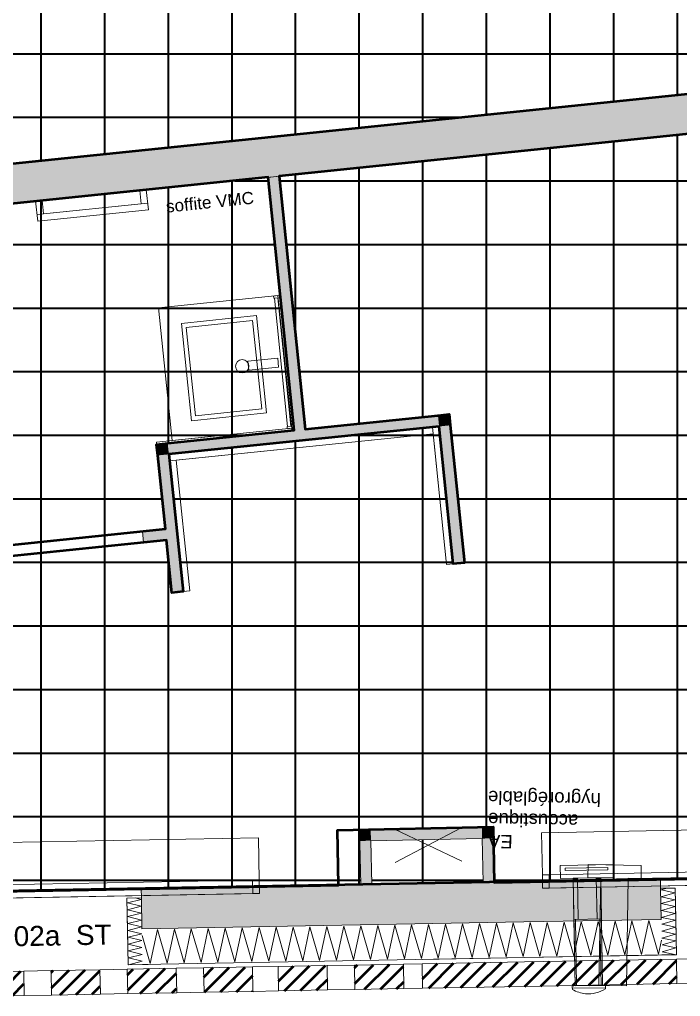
# Model space of a CAD drawing. Header units: metres. Extents: x 399 to 3028, y -427 to 863.
# Drawn here: x 769.82 to 772.791, y -332.299 to -327.904 of the extents above; entities that cross this region are included whole.
import ezdxf

# ---------------------------------------------------------------- set-up
doc = ezdxf.new("R2010")
doc.units = ezdxf.units.M
for name, color, linetype, lineweight in [('01-Murs LOGTS', 250, 'Continuous', 9), ('01-Murs LOGTS_Stylo_No__1', 250, 'Continuous', 9), ('01-Murs_structure', 250, 'Continuous', 9), ('01-Murs_structure_Stylo_No__1', 250, 'Continuous', 9), ('01-Murs_structure_Stylo_No__101', 50, 'Continuous', 50), ('01-Murs_structure_Stylo_No__2', 8, 'Continuous', 9), ('03-Entree d_air 2D_Stylo_No__1', 250, 'Continuous', 9), ('03-Entree d_air 2D_Stylo_No__2', 8, 'Continuous', 9), ('03-Mobilier_3D_Stylo_No__2', 8, 'Continuous', 9), ('03-Symboles divers_2D_Stylo_No__1', 250, 'Continuous', 9), ('04-Textes 50 _text_Stylo_No__7', 7, 'Continuous', 18), ('06-SHAB pièces 50_Stylo_No__102', 71, 'Continuous', 50), ('AES-Charge', 5, 'Continuous', 35), ('Fenêtres ARCHICAD_Stylo_No__1', 250, 'Continuous', 9), ('Marques de fenêtre ARCHICAD_Stylo_No__1', 250, 'Continuous', 9), ('Plan De Charge - PH R_1_dwg', 8, 'Continuous', 9)]:
    doc.layers.add(name, color=color, linetype=linetype, lineweight=lineweight)
doc.styles.add('Arial_1', font='arial.ttf', dxfattribs={"height": 0.06})
doc.styles.add('Arial_3', font='arial.ttf', dxfattribs={"height": 0.055})
doc.styles.add('Arial_6', font='arial.ttf', dxfattribs={"height": 0.09})
pattern_1 = [(45, (-84.054, 39.28), (-0.035355339, 0.035355339), [])]

# ---------------------------------------------------------------- blocks, each defined once
blk = doc.blocks.new('Plan De Charge - PH R_1_dwg__X175-779338-Plan De Charge - PH R_1 1_100')
at = {"layer": '01-Murs_structure_Stylo_No__2', "flags": 128}
for points in [[(421.2779, -331.9611), (421.3215, -332.1127), (421.3541, -331.9598)], [(421.3541, -331.9598), (421.3977, -332.1113), (421.4303, -331.9584)], [(421.4303, -331.9584), (421.4739, -332.1099), (421.5065, -331.957)], [(421.5065, -331.957), (421.55, -332.1085), (421.5636, -332.0448)], [(420.947, -332.0897), (420.9732, -331.9667), (421.0168, -332.1182), (421.0494, -331.9653), (421.093, -332.1169), (421.1256, -331.9639)], [(421.1256, -331.9639), (421.1692, -332.1155), (421.2017, -331.9625)], [(421.2017, -331.9625), (421.2453, -332.1141), (421.2779, -331.9611)]]:
    blk.add_lwpolyline(points, dxfattribs=at)
blk = doc.blocks.new('Plan De Charge - PH R_1_dwg__X178-779341-Plan De Charge - PH R_1 1_100')
at = {"layer": '01-Murs_structure_Stylo_No__2', "flags": 128}
for points in [[(421.5872, -331.8116), (421.561, -331.8191), (421.6232, -331.8324), (421.5616, -331.8501), (421.6237, -331.8633)], [(421.6237, -331.8633), (421.5622, -331.881), (421.6243, -331.8943)], [(421.6243, -331.8943), (421.5627, -331.912), (421.6249, -331.9252)], [(421.6249, -331.9252), (421.5633, -331.9429), (421.6254, -331.9562)], [(421.6254, -331.9562), (421.5639, -331.9739), (421.626, -331.9871)], [(421.626, -331.9871), (421.5645, -332.0048), (421.6266, -332.018)], [(421.6266, -332.018), (421.565, -332.0358), (421.6271, -332.049)], [(421.6271, -332.049), (421.5656, -332.0667), (421.6277, -332.0799)], [(421.6277, -332.0799), (421.5662, -332.0977), (421.6283, -332.1109)]]:
    blk.add_lwpolyline(points, dxfattribs=at)
blk = doc.blocks.new('Plan De Charge - PH R_1_dwg_Fenêtre 22_2-779342-Plan De Charge - PH R_1 1_100')
at = {"layer": 'Fenêtres ARCHICAD_Stylo_No__1'}
for p, q in [((422.9583, -331.7164), (421.0577, -331.7513)), ((422.9589, -331.7464), (421.0582, -331.7813)), ((421.0588, -331.8113), (422.9594, -331.7764))]:
    blk.add_line(p, q, dxfattribs=at)
at = {"layer": 'Fenêtres ARCHICAD_Stylo_No__1', "flags": 128}
for points in [[(421.0242, -331.5619), (421.0277, -331.7518), (421.0288, -331.8118), (421.0277, -331.7518), (421.0577, -331.7513), (421.0588, -331.8113), (421.0288, -331.8118), (422.9894, -331.7759), (422.9883, -331.7159), (422.9848, -331.5259)], [(422.9883, -331.7159), (422.9583, -331.7164), (422.9594, -331.7764), (422.9894, -331.7759)]]:
    blk.add_lwpolyline(points, close=True, dxfattribs=at)
blk = doc.blocks.new('Plan De Charge - PH R_1_dwg__X180-779344-Plan De Charge - PH R_1 1_100')
at = {"layer": '01-Murs_structure_Stylo_No__2', "flags": 128}
for points in [[(419.2284, -332.024), (419.2647, -332.1504), (419.2973, -331.9975), (419.3409, -332.149), (419.3735, -331.9961)], [(419.3735, -331.9961), (419.4171, -332.1476), (419.4497, -331.9947)], [(419.4497, -331.9947), (419.4933, -332.1462), (419.5258, -331.9933)], [(419.5258, -331.9933), (419.5694, -332.1448), (419.602, -331.9919)], [(419.602, -331.9919), (419.6456, -332.1434), (419.6782, -331.9905)], [(419.6782, -331.9905), (419.7218, -332.142), (419.7544, -331.9891)], [(419.7544, -331.9891), (419.798, -332.1406), (419.8305, -331.9877)], [(419.8305, -331.9877), (419.8741, -332.1392), (419.9067, -331.9863)], [(419.9067, -331.9863), (419.9503, -332.1378), (419.9829, -331.9849)], [(419.9829, -331.9849), (420.0265, -332.1364), (420.0591, -331.9835)], [(420.0591, -331.9835), (420.1027, -332.135), (420.1353, -331.9821)], [(420.1353, -331.9821), (420.1789, -332.1336), (420.2114, -331.9807)], [(420.2114, -331.9807), (420.255, -332.1322), (420.2876, -331.9793)], [(420.2876, -331.9793), (420.3312, -332.1308), (420.3638, -331.9779)], [(420.3638, -331.9779), (420.4074, -332.1294), (420.44, -331.9765)], [(420.44, -331.9765), (420.4836, -332.128), (420.5161, -331.9751)], [(420.5161, -331.9751), (420.5597, -332.1266), (420.5923, -331.9737)], [(420.5923, -331.9737), (420.6359, -332.1252), (420.6685, -331.9723)], [(420.6685, -331.9723), (420.7121, -332.1238), (420.7447, -331.9709)], [(420.7447, -331.9709), (420.7883, -332.1224), (420.8209, -331.9695)], [(420.8209, -331.9695), (420.8644, -332.121), (420.897, -331.9681)], [(420.897, -331.9681), (420.9406, -332.1196), (420.947, -332.0897)]]:
    blk.add_lwpolyline(points, dxfattribs=at)
blk = doc.blocks.new('Plan De Charge - PH R_1_dwg__X181-779345-Plan De Charge - PH R_1 1_100')
at = {"layer": '01-Murs_structure_Stylo_No__2', "flags": 128}
for points in [[(419.1974, -331.8554), (419.2238, -331.862), (419.1622, -331.8775), (419.2244, -331.8929), (419.1628, -331.9085)], [(419.1628, -331.9085), (419.225, -331.9239), (419.1634, -331.9394)], [(419.1634, -331.9394), (419.2255, -331.9548), (419.1639, -331.9703)], [(419.1639, -331.9703), (419.2261, -331.9858), (419.1645, -332.0013)], [(419.1645, -332.0013), (419.2267, -332.0167), (419.1651, -332.0322)], [(419.1651, -332.0322), (419.2272, -332.0477), (419.1656, -332.0632)], [(419.1656, -332.0632), (419.2278, -332.0786), (419.1662, -332.0941)], [(419.1662, -332.0941), (419.2284, -332.1096), (419.1668, -332.1251)], [(419.1668, -332.1251), (419.2289, -332.1405), (419.1673, -332.156)]]:
    blk.add_lwpolyline(points, dxfattribs=at)
blk = doc.blocks.new('Plan De Charge - PH R_1_dwg_Fenêtre 22_2-779347-Plan De Charge - PH R_1 1_100')
at = {"layer": 'Fenêtres ARCHICAD_Stylo_No__1'}
for p, q in [((419.7244, -331.7758), (417.8237, -331.8106)), ((419.7249, -331.8057), (417.8243, -331.8406)), ((417.8248, -331.8706), (419.7255, -331.8357))]:
    blk.add_line(p, q, dxfattribs=at)
at = {"layer": 'Fenêtres ARCHICAD_Stylo_No__1', "flags": 128}
for points in [[(417.7903, -331.6212), (417.7938, -331.8112), (417.7949, -331.8712), (417.7938, -331.8112), (417.8237, -331.8106), (417.8248, -331.8706), (417.7949, -331.8712), (419.7555, -331.8352), (419.7544, -331.7752), (419.7509, -331.5852)], [(419.7544, -331.7752), (419.7244, -331.7758), (419.7255, -331.8357), (419.7555, -331.8352)]]:
    blk.add_lwpolyline(points, close=True, dxfattribs=at)
blk = doc.blocks.new('Plan De Charge - PH R_1_dwg__T353-779558-Plan De Charge - PH R_1 1_100')
at = {"layer": '03-Entree d_air 2D_Stylo_No__1', "color": 7, "char_height": 0.06, "attachment_point": 1, "rotation": 178.8646, "line_spacing_factor": 0.941778, "style": 'Arial_1'}
for s, insert, width in [('hygroréglable', (421.29, -331.4437), 0.604563), ('acoustique', (421.1883, -331.5403), 0.484826), ('EA', (420.8938, -331.6331), 0.133694)]:
    blk.add_mtext(s, dxfattribs=dict(at, insert=insert, width=width))
blk = doc.blocks.new('Plan De Charge - PH R_1_dwg__E465-779559-Plan De Charge - PH R_1 1_100')
at = {"layer": '03-Entree d_air 2D_Stylo_No__1', "flags": 128}
blk.add_lwpolyline([(421.2337, -331.7056), (421.2326, -331.7634), (421.2897, -331.7644), (421.2808, -332.2491), (421.405, -332.2514), (421.4139, -331.7667), (421.4711, -331.7677), (421.4721, -331.71)], close=True, dxfattribs=at)
blk.add_blockref('Plan De Charge - PH R_1_dwg__T353-779558-Plan De Charge - PH R_1 1_100', (0, 0))
blk = doc.blocks.new('Plan De Charge - PH R_1_dwg-779150-Plan De Charge - PH R_1 1_100')
at = {"layer": '01-Murs LOGTS', "lineweight": 35}
for points in [[(417.3148, -328.87), (423.6889, -328.2127), (423.6704, -328.0336), (417.2963, -328.691)], [(419.9117, -329.7516), (419.9615, -329.7464), (419.8442, -328.6092), (419.7945, -328.6143), (419.9049, -329.6849)], [(419.3487, -329.8599), (420.5634, -329.7346), (420.5583, -329.6849), (419.3436, -329.8102), (419.3441, -329.8153)], [(420.5634, -329.7346), (420.608, -329.6798), (420.5583, -329.6849)], [(420.5634, -329.7346), (420.6132, -329.7295), (420.608, -329.6798), (420.5676, -329.7295)], [(420.6272, -330.3525), (420.6769, -330.3474), (420.6132, -329.7295), (420.5634, -329.7346), (420.6132, -330.2169)], [(419.3487, -329.8599), (419.3436, -329.8102), (419.2939, -329.8153), (419.3436, -329.8557)], [(419.299, -329.865), (419.3487, -329.8599), (419.2939, -329.8153), (419.2985, -329.8599)], [(419.3627, -330.4829), (419.4124, -330.4778), (419.3487, -329.8599), (419.299, -329.865), (419.3544, -330.4024)], [(419.2347, -330.2564), (419.3382, -330.2457), (419.3331, -330.1959), (419.2296, -330.2066)], [(420.2571, -331.5986), (420.256, -331.5486), (420.206, -331.5497), (420.256, -331.5977)], [(420.2071, -331.5997), (420.256, -331.5977), (420.206, -331.5497), (420.207, -331.5986)], [(420.2571, -331.5986), (420.757, -331.5884), (420.7559, -331.5384), (420.2561, -331.5497), (420.2568, -331.5884)], [(420.757, -331.5884), (420.8059, -331.5374), (420.7559, -331.5384)], [(420.757, -331.5884), (420.8069, -331.5874), (420.8059, -331.5374), (420.7579, -331.5874)], [(420.2111, -331.795), (420.261, -331.7931), (420.256, -331.5987), (420.2071, -331.5997), (420.2111, -331.7941)], [(420.761, -331.7867), (420.811, -331.7831), (420.8059, -331.5874), (420.757, -331.5884), (420.761, -331.784)]]:
    blk.add_hatch(color=18, dxfattribs=at).paths.add_polyline_path(points)
at = {"layer": '01-Murs_structure', "lineweight": 35}
for points in [[(419.2278, -331.9949), (420.9447, -331.9634), (420.9414, -331.7834), (419.2245, -331.8149), (419.2273, -331.9634)], [(420.9447, -331.9634), (421.5619, -331.9521), (421.5586, -331.7721), (420.9414, -331.7834), (420.9427, -331.8549)]]:
    blk.add_hatch(color=18, dxfattribs=at).paths.add_polyline_path(points)
at = {"layer": '01-Murs_structure_Stylo_No__101'}
h = blk.add_hatch(dxfattribs=at)
h.set_pattern_fill('FP_65', color=256, style=0, pattern_type=2)
h.set_pattern_definition(pattern_1)
h.paths.add_polyline_path([(420.95, -332.2534), (421.6322, -332.2408), (421.6302, -332.1309), (420.948, -332.1434)])
h = blk.add_hatch(dxfattribs=at)
h.set_pattern_fill('FP_65', color=256, style=0, pattern_type=2)
h.set_pattern_definition(pattern_1)
h.paths.add_polyline_path([(418.8211, -332.2924), (419.0411, -332.2884), (419.039, -332.1784), (418.8191, -332.1824)])
h = blk.add_hatch(dxfattribs=at)
h.set_pattern_fill('FP_65', color=256, style=0, pattern_type=2)
h.set_pattern_definition(pattern_1)
h.paths.add_polyline_path([(419.164, -332.2861), (419.384, -332.2821), (419.382, -332.1721), (419.162, -332.1761)])
h = blk.add_hatch(dxfattribs=at)
h.set_pattern_fill('FP_65', color=256, style=0, pattern_type=2)
h.set_pattern_definition(pattern_1)
h.paths.add_polyline_path([(419.5069, -332.2798), (419.7269, -332.2758), (419.7249, -332.1658), (419.5049, -332.1698)])
h = blk.add_hatch(dxfattribs=at)
h.set_pattern_fill('FP_65', color=256, style=0, pattern_type=2)
h.set_pattern_definition(pattern_1)
h.paths.add_polyline_path([(419.8421, -332.2737), (420.062, -332.2696), (420.06, -332.1597), (419.8401, -332.1637)])
h = blk.add_hatch(dxfattribs=at)
h.set_pattern_fill('FP_65', color=256, style=0, pattern_type=2)
h.set_pattern_definition(pattern_1)
h.paths.add_polyline_path([(420.185, -332.2674), (420.405, -332.2634), (420.4029, -332.1534), (420.183, -332.1574)])
h = blk.add_hatch(dxfattribs=at)
h.set_pattern_fill('FP_65', color=256, style=0, pattern_type=2)
h.set_pattern_definition(pattern_1)
h.paths.add_polyline_path([(420.4891, -332.2618), (420.95, -332.2534), (420.948, -332.1434), (420.4871, -332.1518)])
h = blk.add_hatch(dxfattribs=at)
h.set_pattern_fill('FP_65', color=256, style=0, pattern_type=2)
h.set_pattern_definition(pattern_1)
h.paths.add_polyline_path([(418.4782, -332.2987), (418.6982, -332.2947), (418.6961, -332.1847), (418.4762, -332.1887)])
at = {"layer": '03-Entree d_air 2D_Stylo_No__2', "lineweight": 35}
for points in [[(421.1658, -331.7793), (421.1856, -331.7762), (421.1854, -331.7663), (421.1655, -331.7667), (421.1657, -331.7765)], [(421.2701, -331.7774), (421.2899, -331.7743), (421.2897, -331.7644), (421.2699, -331.7648), (421.27, -331.7746)], [(421.1724, -332.1393), (421.1793, -332.1391), (421.176, -331.9592), (421.1691, -331.9593), (421.1722, -332.1309)], [(421.2896, -332.1371), (421.2966, -332.137), (421.2933, -331.957), (421.2863, -331.9571), (421.2895, -332.1309)]]:
    blk.add_hatch(color=135, dxfattribs=at).paths.add_polyline_path(points)
at = {"layer": 'AES-Charge'}
h = blk.add_hatch(dxfattribs=at)
h.set_pattern_fill('FP_93', color=1, style=0, pattern_type=2)
h.set_pattern_definition([(0, (46.337, 45.172), (0, 0.286), []), (90, (46.337, 45.172), (-0.286, 2e-17), [])])
h.paths.add_polyline_path([(417.6213, -331.8416), (420.2111, -331.7941), (420.206, -331.5497), (420.8059, -331.5374), (420.811, -331.7831), (421.1657, -331.7765), (421.1655, -331.7667), (421.1854, -331.7663), (421.1856, -331.7762), (421.27, -331.7721), (421.2699, -331.7648), (421.2897, -331.7644), (421.2899, -331.7743), (424.0462, -331.7237), (423.6841, -328.2131), (419.8442, -328.6092), (419.9615, -329.7464), (420.608, -329.6798), (420.6769, -330.3474), (420.6272, -330.3525), (420.5634, -329.7346), (419.3487, -329.8599), (419.4124, -330.4778), (419.3627, -330.4829), (419.3382, -330.2457), (419.2347, -330.2564), (419.2296, -330.2066), (419.3331, -330.1959), (419.2939, -329.8153), (419.9117, -329.7516), (419.7945, -328.6143), (418.1321, -328.7872), (418.2041, -329.4857), (417.387, -329.57), (417.4713, -330.388), (418.3642, -330.2959), (418.3693, -330.3456), (417.4765, -330.4377), (417.4868, -330.5379), (417.4812, -330.5385), (417.5776, -331.4735), (417.5832, -331.4729), (417.619, -331.8193)])
h.paths.add_polyline_path([(420.261, -331.7931), (420.761, -331.7834), (420.7559, -331.5884), (420.2571, -331.5986), (420.2608, -331.7834)])
h.paths.add_polyline_path([(423.2762, -331.7011), (423.2747, -331.6212), (423.9746, -331.6083), (423.976, -331.6883), (423.9464, -331.6889)])
h.paths.add_polyline_path([(417.3708, -329.4674), (417.3763, -329.4669), (417.3148, -328.87), (417.3092, -328.8706), (417.3707, -329.4669)])
h.paths.add_polyline_path([(417.2963, -328.691), (423.6656, -328.0336), (423.3523, -324.9957), (417.8002, -325.5683), (417.8662, -326.2086), (417.049, -326.2929), (417.1968, -327.7261), (417.1913, -327.7267), (417.2877, -328.6617), (417.2933, -328.6611)])
h.paths.add_polyline_path([(422.9202, -328.0708), (422.912, -327.9912), (423.6083, -327.9194), (423.6151, -327.9991), (423.2809, -328.0336)])
h.paths.add_polyline_path([(417.1691, -327.4575), (417.1334, -327.1109), (418.0262, -327.0188), (418.0313, -327.0685), (417.7353, -327.099), (417.766, -327.396), (417.1831, -327.4561)])
h.paths.add_polyline_path([(417.2137, -327.4026), (417.7111, -327.3514), (417.6907, -327.1539), (417.1934, -327.2052), (417.2085, -327.3514)])
h.paths.add_polyline_path([(419.0309, -327.2655), (419.0003, -326.9686), (418.8967, -326.9793), (418.8916, -326.9295), (418.9952, -326.9189), (418.9621, -326.5979), (419.5799, -326.5342), (419.4627, -325.3969), (419.5124, -325.3918), (419.6297, -326.529), (420.2762, -326.4624), (420.3451, -327.13), (420.2954, -327.1351), (420.2316, -326.5172), (419.0169, -326.6425), (419.0806, -327.2604)])
h.paths.add_polyline_path([(417.0333, -326.1945), (417.0388, -326.1939), (416.9773, -325.5976), (416.9773, -325.6511), (417.0333, -326.1939)])
h.paths.add_polyline_path([(417.6269, -324.8582), (417.6268, -324.8582), (417.5878, -324.8622)])
h.paths.add_polyline_path([(417.7569, -326.1199), (417.7569, -326.1186), (417.692, -325.489), (417.6917, -325.4871), (417.7569, -326.1199)])
h.paths.add_polyline_path([(416.9773, -325.6511), (416.9753, -325.5973), (416.9718, -325.5976), (416.9773, -325.6505)])
h.paths.add_polyline_path([(417.7817, -325.3893), (423.3339, -324.8167), (423.0205, -321.7783), (416.6512, -322.4352), (416.6542, -322.465), (416.6489, -322.4656), (416.7453, -323.4006), (416.7507, -323.4001), (416.9005, -324.8331), (417.7157, -324.749), (417.7817, -325.3891)])
h.paths.add_polyline_path([(419.4442, -325.2178), (419.3269, -324.0805), (418.709, -324.1443), (418.6759, -323.8233), (418.5724, -323.834), (418.5672, -323.7842), (418.6708, -323.7736), (418.6402, -323.4766), (418.6899, -323.4715), (418.7536, -324.0894), (419.9683, -323.9641), (419.9046, -323.3462), (419.9543, -323.3411), (420.0232, -324.0087), (419.3766, -324.0754), (419.4939, -325.2127)])
h.paths.add_polyline_path([(416.8141, -324.0153), (416.7784, -323.6687), (417.3752, -323.6071), (417.4058, -323.904), (417.7018, -323.8735), (417.707, -323.9232), (416.8536, -324.0112)])
h.paths.add_polyline_path([(416.8536, -323.9107), (417.351, -323.8594), (417.3306, -323.662), (416.8333, -323.7133), (416.8502, -323.8775)])
h.paths.add_polyline_path([(416.6327, -322.2562), (423.002, -321.5988), (422.6887, -318.5609), (417.1365, -319.1335), (417.2026, -319.7738), (416.3854, -319.8581), (416.3772, -319.7589), (416.3752, -319.7592), (416.5332, -321.2913), (416.5279, -321.2918), (416.6243, -322.2269), (416.6296, -322.2263)])
h.paths.add_polyline_path([(422.2914, -321.9741), (422.2832, -321.8945), (422.9795, -321.8227), (422.9878, -321.9023), (422.5131, -321.9513)])
h.paths.add_polyline_path([(422.2566, -321.636), (422.2484, -321.5564), (422.9447, -321.4846), (422.9515, -321.5643), (422.5131, -321.6095)])
h.paths.add_polyline_path([(416.5055, -321.0227), (416.4698, -320.676), (417.3626, -320.584), (417.3677, -320.6337), (417.0717, -320.6642), (417.1023, -320.9611), (416.5195, -321.0213)])
h.paths.add_polyline_path([(416.5501, -320.9678), (417.0475, -320.9165), (417.0271, -320.7191), (416.5298, -320.7704), (416.5479, -320.9467)])
h.paths.add_polyline_path([(418.3673, -320.8307), (418.3367, -320.5338), (418.2331, -320.5445), (418.228, -320.4947), (418.3315, -320.484), (418.2984, -320.1631), (418.9163, -320.0994), (418.799, -318.9621), (418.8488, -318.9569), (418.966, -320.0942), (419.6126, -320.0275), (419.6815, -320.6952), (419.6317, -320.7003), (419.568, -320.0824), (418.3533, -320.2077), (418.417, -320.8256)])
h.paths.add_polyline_path([(417.0933, -319.685), (417.0933, -319.6838), (417.0284, -319.0542), (417.0281, -319.0522), (417.0933, -319.685)])
h.paths.add_polyline_path([(416.3356, -319.4272), (416.3409, -319.4267), (416.2368, -318.3983), (417.052, -318.3142), (417.1206, -318.9542), (422.6702, -318.3819), (422.3569, -315.3435), (415.9875, -316.0004), (415.9906, -316.0302), (415.9855, -316.0308), (416.0819, -316.9658), (416.0871, -316.9653), (416.2793, -318.8298), (416.2741, -318.8304), (416.3356, -319.4267)])
h.paths.add_polyline_path([(418.7806, -318.783), (418.6633, -317.6457), (418.0454, -317.7094), (418.0123, -317.3885), (417.9087, -317.3992), (417.9036, -317.3494), (418.0071, -317.3387), (417.9765, -317.0418), (418.0263, -317.0367), (418.09, -317.6546), (419.3047, -317.5293), (419.241, -316.9114), (419.2907, -316.9063), (419.3596, -317.5739), (418.713, -317.6406), (418.8303, -318.7779)])
h.paths.add_polyline_path([(416.1505, -317.5805), (416.1148, -317.2338), (416.7116, -317.1723), (416.7422, -317.4692), (417.0382, -317.4387), (417.0433, -317.4884), (416.19, -317.5764)])
h.paths.add_polyline_path([(416.19, -317.4759), (416.6873, -317.4246), (416.667, -317.2271), (416.1696, -317.2784), (416.1773, -317.3526)])
h.paths.add_polyline_path([(418.1354, -312.5273), (418.1851, -312.5221), (418.3024, -313.6594), (418.949, -313.5927), (419.0178, -314.2604), (418.9681, -314.2655), (418.9044, -313.6476), (417.6897, -313.7729), (417.7534, -314.3907), (417.7036, -314.3959), (417.673, -314.099), (417.5695, -314.1096), (417.5644, -314.0599), (417.6679, -314.0492), (417.6348, -313.7283), (418.2527, -313.6645), (418.1372, -312.5445)])
h.paths.add_polyline_path([(415.9691, -315.8213), (422.3384, -315.164), (422.025, -312.1261), (416.4729, -312.6987), (416.5389, -313.339), (415.7218, -313.4232), (415.7135, -313.3241), (415.7116, -313.3244), (415.8696, -314.8564), (415.8645, -314.857), (415.961, -315.792), (415.966, -315.7915)])
h.paths.add_polyline_path([(421.6278, -315.5393), (421.6196, -315.4597), (422.3159, -315.3879), (422.3241, -315.4675)])
h.paths.add_polyline_path([(421.5929, -315.2012), (421.5847, -315.1216), (422.281, -315.0498), (422.2879, -315.1295), (421.9536, -315.164)])
h.paths.add_polyline_path([(415.8419, -314.5879), (415.8061, -314.2412), (416.6989, -314.1491), (416.7041, -314.1989), (416.4081, -314.2294), (416.4387, -314.5263), (415.8559, -314.5864)])
h.paths.add_polyline_path([(415.8865, -314.533), (416.3838, -314.4817), (416.3635, -314.2843), (415.8661, -314.3356), (415.8812, -314.4817)])
h.paths.add_polyline_path([(416.4296, -313.2502), (416.4296, -313.249), (416.3648, -312.6194), (416.3645, -312.6174), (416.4296, -313.2502)])
h.paths.add_polyline_path([(415.6722, -312.9924), (415.6773, -312.9919), (415.5732, -311.9634), (416.3884, -311.8794), (416.457, -312.5194), (422.0066, -311.947), (421.6932, -308.9087), (415.3239, -309.5656), (415.327, -309.5954), (415.322, -309.5959), (415.4185, -310.531), (415.4234, -310.5304), (415.6157, -312.395), (415.6107, -312.3955), (415.6722, -312.9919)])
h.paths.add_polyline_path([(418.1169, -312.3482), (417.9996, -311.2109), (417.3818, -311.2746), (417.3486, -310.9537), (417.2451, -310.9643), (417.24, -310.9146), (417.3435, -310.9039), (417.3129, -310.607), (417.3626, -310.6019), (417.4264, -311.2198), (418.6411, -311.0945), (418.5773, -310.4766), (418.6271, -310.4715), (418.6959, -311.1391), (418.0494, -311.2058), (418.1667, -312.343)])
h.paths.add_polyline_path([(415.4869, -311.1457), (415.4511, -310.799), (416.048, -310.7375), (416.0786, -311.0344), (416.3746, -311.0039), (416.3797, -311.0536), (415.5264, -311.1416)])
h.paths.add_polyline_path([(415.5264, -311.0411), (416.0237, -310.9898), (416.0034, -310.7923), (415.506, -310.8436)])
h.paths.add_polyline_path([(417.4718, -306.0924), (417.5215, -306.0873), (417.6388, -307.2246), (418.2854, -307.1579), (418.3542, -307.8255), (418.3045, -307.8307), (418.2407, -307.2128), (417.026, -307.338), (417.0898, -307.9559), (417.04, -307.9611), (417.0094, -307.6641), (416.9059, -307.6748), (416.9007, -307.6251), (417.0043, -307.6144), (416.9712, -307.2934), (417.5891, -307.2297), (417.4736, -306.1097)])
h.paths.add_polyline_path([(415.0479, -306.8894), (415.0499, -306.8892), (415.0499, -306.8892)])
h.paths.add_polyline_path([(415.3054, -309.3865), (421.6747, -308.7291), (421.3614, -305.6913), (415.8093, -306.2639), (415.8753, -306.9042), (415.0581, -306.9884), (415.2059, -308.4216), (415.201, -308.4221), (415.2974, -309.3572), (415.3024, -309.3567)])
h.paths.add_polyline_path([(420.9642, -309.1045), (420.956, -309.0249), (421.6523, -308.9531), (421.6605, -309.0327)])
h.paths.add_polyline_path([(420.9293, -308.7663), (420.9211, -308.6868), (421.6174, -308.615), (421.6243, -308.6947), (421.29, -308.7291)])
h.paths.add_polyline_path([(415.1782, -308.153), (415.1425, -307.8064), (416.0353, -307.7143), (416.0404, -307.7641), (415.7445, -307.7946), (415.7751, -308.0915), (415.1922, -308.1516)])
h.paths.add_polyline_path([(415.2229, -308.0982), (415.7202, -308.0469), (415.6999, -307.8494), (415.2025, -307.9007), (415.2176, -308.0469)])
h.paths.add_polyline_path([(415.765, -306.8155), (415.7661, -306.8154), (415.7012, -306.1845), (415.7009, -306.1826), (415.765, -306.8154)])
h.paths.add_polyline_path([(415.0088, -306.5575), (415.0126, -306.557), (414.9511, -305.9603), (414.9473, -305.9607), (415.0087, -306.557)])
h.paths.add_polyline_path([(415.7908, -306.0848), (421.3429, -305.5122), (421.0296, -302.4739), (414.6603, -303.1307), (414.6634, -303.1606), (414.6586, -303.1611), (414.755, -304.0961), (414.7598, -304.0956), (414.9096, -305.5286), (415.7248, -305.4445), (415.7908, -306.0847)])
h.paths.add_polyline_path([(417.4533, -305.9134), (417.336, -304.7761), (416.7181, -304.8398), (416.685, -304.5188), (416.5815, -304.5295), (416.5763, -304.4798), (416.6799, -304.4691), (416.6493, -304.1722), (416.699, -304.167), (416.7627, -304.7849), (417.9774, -304.6597), (417.9137, -304.0418), (417.9635, -304.0366), (418.0323, -304.7043), (417.3857, -304.7709), (417.503, -305.9082)])
h.paths.add_polyline_path([(414.8233, -304.7109), (414.7875, -304.3642), (415.3844, -304.3028), (415.415, -304.5996), (415.7109, -304.569), (415.7161, -304.6188), (414.8627, -304.7068)])
h.paths.add_polyline_path([(414.8627, -304.6062), (415.3601, -304.555), (415.3397, -304.3575), (414.8424, -304.4088)])
h.paths.add_polyline_path([(416.8081, -299.6576), (416.8579, -299.6525), (416.9752, -300.7898), (417.6217, -300.7231), (417.6906, -301.3907), (417.6408, -301.3958), (417.5771, -300.7779), (416.3624, -300.9032), (416.4261, -301.5211), (416.3764, -301.5262), (416.3458, -301.2293), (416.2422, -301.24), (416.2371, -301.1903), (416.3406, -301.1796), (416.3075, -300.8586), (416.9254, -300.7949), (416.8099, -299.6749)])
h.paths.add_polyline_path([(414.6418, -302.9517), (421.0111, -302.2943), (420.6978, -299.2565), (415.1456, -299.8291), (415.2117, -300.4693), (414.3945, -300.5536), (414.3863, -300.4544), (414.3843, -300.4548), (414.5423, -301.9868), (414.5376, -301.9873), (414.634, -302.9223), (414.6387, -302.9218)])
h.paths.add_polyline_path([(420.3006, -302.6697), (420.2924, -302.5901), (420.9887, -302.5183), (420.9969, -302.5978)])
h.paths.add_polyline_path([(420.2657, -302.3315), (420.2575, -302.2519), (420.9538, -302.1801), (420.9606, -302.2598), (420.6263, -302.2943)])
h.paths.add_polyline_path([(414.5146, -301.7182), (414.4789, -301.3716), (415.3717, -301.2795), (415.3768, -301.3292), (415.0808, -301.3598), (415.1115, -301.6567), (414.5286, -301.7168)])
h.paths.add_polyline_path([(414.5592, -301.6634), (415.0566, -301.6121), (415.0362, -301.4146), (414.5389, -301.4659), (414.5539, -301.6121)])
h.paths.add_polyline_path([(415.102, -300.3806), (415.1025, -300.3806), (415.0375, -299.7497), (415.0372, -299.7478), (415.102, -300.3806)])
h.paths.add_polyline_path([(414.3454, -300.1227), (414.3496, -300.1222), (414.2882, -299.5254), (414.2838, -299.5259), (414.3453, -300.1222)])
h.paths.add_polyline_path([(415.1272, -299.65), (420.6793, -299.0774), (420.3659, -296.039), (413.9967, -296.6959), (413.9997, -296.7258), (413.9952, -296.7262), (414.0916, -297.6613), (414.0962, -297.6608), (414.2459, -299.0938), (415.0611, -299.0097), (415.1272, -299.6498)])
h.paths.add_polyline_path([(416.7897, -299.4785), (416.6724, -298.3413), (416.0545, -298.405), (416.0214, -298.084), (415.9178, -298.0947), (415.9127, -298.045), (416.0163, -298.0343), (415.9856, -297.7374), (416.0354, -297.7322), (416.0991, -298.3501), (417.3138, -298.2248), (417.2501, -297.6069), (417.2998, -297.6018), (417.3687, -298.2694), (416.7221, -298.3361), (416.8394, -299.4734)])
h.paths.add_polyline_path([(414.1596, -298.276), (414.1239, -297.9294), (414.7207, -297.8678), (414.7513, -298.1647), (415.0473, -298.1342), (415.0524, -298.1839), (414.1991, -298.272)])
h.paths.add_polyline_path([(414.1991, -298.1714), (414.6965, -298.1201), (414.6761, -297.9227), (414.1787, -297.974)])
h.paths.add_polyline_path([(413.9166, -295.92), (413.9147, -295.9202), (413.9121, -295.9205), (413.9166, -295.9385)])
h.paths.add_polyline_path([(413.9737, -296.5173), (413.9782, -296.5169), (413.9166, -295.92), (413.9167, -295.9647), (413.9736, -296.5169)])
h.paths.add_polyline_path([(414.6963, -296.4428), (414.6962, -296.4408), (414.6963, -296.4428)])
h.paths.add_polyline_path([(414.7953, -296.4326), (420.3474, -295.8595), (420.0151, -292.6368), (418.4315, -292.8663), (418.431, -292.8626), (414.3389, -293.4535), (414.3398, -293.4593), (413.6728, -293.556), (413.7174, -293.9885), (413.713, -293.9889), (413.8094, -294.924), (413.8139, -294.9235), (413.8169, -294.9534), (414.7098, -294.8613), (414.7149, -294.911), (413.8221, -295.0031), (413.9084, -295.8209), (414.7236, -295.7368), (414.7763, -296.2484)])
h.paths.add_polyline_path([(416.4578, -296.2606), (416.3405, -295.1233), (415.7226, -295.187), (415.7175, -295.1373), (417.0317, -295.0018), (417.0368, -295.0515), (416.3902, -295.1182), (416.5075, -296.2554)])
h.paths.add_polyline_path([(419.6369, -296.2348), (419.6287, -296.1553), (420.325, -296.0834), (420.3332, -296.163)])
h.paths.add_polyline_path([(419.2929, -292.8622), (419.2815, -292.783), (419.9743, -292.683), (419.9858, -292.7621), (419.5305, -292.8279)])
at = {"color": 8, "lineweight": 9, "flags": 128}
for points in [[(419.9107, -329.7416), (419.9008, -329.7427), (419.2928, -329.8053), (419.2939, -329.8153), (419.9018, -329.7526), (419.9008, -329.7427), (419.9018, -329.7526), (419.9117, -329.7516), (419.9008, -329.7427), (419.9117, -329.7516), (419.9107, -329.7416), (419.8492, -329.1448), (419.8392, -329.1458), (419.9008, -329.7427)], [(420.5336, -329.7377), (419.3487, -329.8599), (419.3518, -329.8897), (420.5367, -329.7675)], [(420.6272, -330.3525), (420.5634, -329.7346), (420.5336, -329.7377), (420.5973, -330.3556)], [(419.3518, -329.8897), (419.4124, -330.4778), (419.4423, -330.4747), (419.3816, -329.8867)], [(421.6302, -332.1309), (421.6322, -332.2408), (421.7121, -332.2394), (421.7101, -332.1294)], [(419.164, -332.2861), (419.162, -332.1761), (419.039, -332.1784), (419.0411, -332.2884)], [(419.5069, -332.2798), (419.5049, -332.1698), (419.382, -332.1721), (419.384, -332.2821)], [(419.8421, -332.2737), (419.8401, -332.1637), (419.7249, -332.1658), (419.7269, -332.2758)], [(420.185, -332.2674), (420.183, -332.1574), (420.06, -332.1597), (420.062, -332.2696)], [(420.4891, -332.2618), (420.4871, -332.1518), (420.4029, -332.1534), (420.405, -332.2634)], [(418.8211, -332.2924), (418.8191, -332.1824), (418.6961, -332.1847), (418.6982, -332.2947)]]:
    blk.add_lwpolyline(points, close=True, dxfattribs=at)
at = {"layer": '01-Murs LOGTS_Stylo_No__1', "flags": 128}
for points in [[(417.3148, -328.87), (423.6889, -328.2127), (423.6704, -328.0336), (417.2963, -328.691)], [(420.256, -331.5486), (420.206, -331.5497), (420.2111, -331.795), (420.2611, -331.794), (420.2571, -331.5986), (420.757, -331.5884), (420.761, -331.7868), (420.811, -331.7858), (420.8059, -331.5374), (420.7559, -331.5384)]]:
    blk.add_lwpolyline(points, close=True, dxfattribs=at)
for points in [[(419.3816, -329.8867), (420.5367, -329.7675), (420.5973, -330.3556), (420.6272, -330.3525), (420.5634, -329.7346), (420.6272, -330.3525), (420.6769, -330.3474), (420.6132, -329.7295), (420.608, -329.6798), (419.9615, -329.7464), (419.8442, -328.6092), (419.7945, -328.6143), (419.9117, -329.7516), (419.2939, -329.8153), (419.2928, -329.8053)], [(419.2928, -329.8053), (419.9008, -329.7427), (419.8392, -329.1458), (419.8492, -329.1448), (419.9107, -329.7416), (419.9117, -329.7516), (419.3436, -329.8102), (419.2939, -329.8153), (419.3331, -330.1959), (419.2296, -330.2066), (419.2347, -330.2564), (419.3382, -330.2457), (419.3627, -330.4829), (419.4124, -330.4778), (419.3487, -329.8599), (420.5634, -329.7346)], [(420.5634, -329.7346), (420.5336, -329.7377), (419.3487, -329.8599), (419.3518, -329.8897), (419.4124, -330.4778), (419.4423, -330.4747), (419.3816, -329.8867)]]:
    blk.add_lwpolyline(points, dxfattribs=at)
at = {"layer": '01-Murs_structure_Stylo_No__1'}
blk.add_line((419.2245, -331.8149), (419.2545, -331.8144), dxfattribs=at)
at = {"layer": '01-Murs_structure_Stylo_No__1', "flags": 128}
for points in [[(421.5586, -331.7721), (421.5593, -331.8121), (421.6243, -331.8109), (421.6269, -331.9509), (421.6298, -332.1109), (420.9476, -332.1234), (419.2308, -332.1549), (419.1658, -332.1561), (419.1628, -331.9961), (419.1603, -331.8561), (419.2253, -331.8549), (419.2245, -331.8149), (420.9414, -331.7834), (421.5586, -331.7721), (421.5286, -331.7727)], [(421.5399, -332.1125), (421.6298, -332.1109), (421.6243, -331.8109), (421.5593, -331.8121), (421.5619, -331.9521), (420.9447, -331.9634), (419.2278, -331.9949), (419.2253, -331.8549), (419.1603, -331.8561), (419.1658, -332.1561), (419.2558, -332.1544)], [(420.4867, -332.1318), (420.9476, -332.1234), (421.5649, -332.1121), (421.6298, -332.1109), (421.6269, -331.9509), (421.6243, -331.8109)], [(419.1658, -332.1561), (419.1628, -331.9961), (419.1603, -331.8561)], [(420.4871, -332.1518), (420.948, -332.1434), (421.6302, -332.1309)], [(420.4891, -332.2618), (420.95, -332.2534), (421.6322, -332.2408)]]:
    blk.add_lwpolyline(points, dxfattribs=at)
for points in [[(419.039, -332.1784), (419.0411, -332.2884), (418.8211, -332.2924), (418.8191, -332.1824)], [(419.382, -332.1721), (419.384, -332.2821), (419.164, -332.2861), (419.162, -332.1761)], [(419.7249, -332.1658), (419.7269, -332.2758), (419.5069, -332.2798), (419.5049, -332.1698)], [(420.06, -332.1597), (420.062, -332.2696), (419.8421, -332.2737), (419.8401, -332.1637)], [(420.4029, -332.1534), (420.405, -332.2634), (420.185, -332.2674), (420.183, -332.1574)], [(418.6961, -332.1847), (418.6982, -332.2947), (418.4782, -332.2987), (418.4762, -332.1887)]]:
    blk.add_lwpolyline(points, close=True, dxfattribs=at)
at = {"layer": '01-Murs_structure_Stylo_No__2'}
for p, q in [((419.039, -332.1784), (419.162, -332.1761)), ((419.382, -332.1721), (419.5049, -332.1698)), ((419.7249, -332.1658), (419.8401, -332.1637)), ((420.06, -332.1597), (420.183, -332.1574)), ((418.6961, -332.1847), (418.8191, -332.1824)), ((420.062, -332.2696), (420.185, -332.2674)), ((418.6982, -332.2947), (418.8211, -332.2924)), ((419.0411, -332.2884), (419.164, -332.2861)), ((419.384, -332.2821), (419.5069, -332.2798)), ((419.7269, -332.2758), (419.8421, -332.2737))]:
    blk.add_line(p, q, dxfattribs=at)
at = {"layer": '01-Murs_structure_Stylo_No__2', "flags": 128}
for points in [[(421.7101, -332.1294), (421.6302, -332.1309), (421.6322, -332.2408), (421.7121, -332.2394)], [(420.405, -332.2634), (420.4891, -332.2618), (420.4871, -332.1518), (420.4029, -332.1534)]]:
    blk.add_lwpolyline(points, dxfattribs=at)
at = {"layer": '03-Entree d_air 2D_Stylo_No__1'}
for p, q in [((421.1888, -331.952), (421.1854, -331.7663)), ((421.2733, -331.9504), (421.2699, -331.7648)), ((421.2931, -331.95), (421.1689, -331.9523)), ((421.1814, -332.2513), (421.1759, -331.9522)), ((421.2917, -332.2493), (421.2862, -331.9502))]:
    blk.add_line(p, q, dxfattribs=at)
at = {"layer": '03-Entree d_air 2D_Stylo_No__1', "flags": 128}
for points in [[(421.1084, -331.7677), (421.1073, -331.71), (421.3458, -331.7056), (421.3469, -331.7634)], [(421.3458, -331.7056), (421.3469, -331.7634), (421.2897, -331.7644), (421.2986, -332.2491), (421.1744, -332.2514), (421.1655, -331.7667), (421.1084, -331.7677), (421.1073, -331.71)], [(421.3216, -331.718), (421.1305, -331.7215), (421.1307, -331.7324), (421.3218, -331.7289)], [(421.3112, -332.2592), (421.1622, -332.2619), (421.162, -332.2516), (421.311, -332.2489)]]:
    blk.add_lwpolyline(points, close=True, dxfattribs=at)
for points in [[(421.2986, -332.2491), (421.2931, -331.95), (421.2897, -331.7644), (421.1655, -331.7667), (421.1689, -331.9523), (421.1744, -332.2514)], [(421.3113, -332.2641), (421.311, -332.2489), (421.162, -332.2516), (421.1623, -332.2669)]]:
    blk.add_lwpolyline(points, dxfattribs=at)
at = {"layer": '03-Entree d_air 2D_Stylo_No__1'}
for start_param, end_param in [(2.594094, 3.030901), (3.030901, 3.689091)]:
    blk.add_ellipse((421.2345, -332.1386), major_axis=(-0.0027, 0.1486), ratio=0.963388, start_param=start_param, end_param=end_param, dxfattribs=at)
at = {"layer": '03-Mobilier_3D_Stylo_No__2'}
for p, q in [((420.3628, -331.5465), (420.6658, -331.6903)), ((420.3658, -331.6964), (420.6627, -331.5403))]:
    blk.add_line(p, q, dxfattribs=at)
at = {"layer": '03-Symboles divers_2D_Stylo_No__1'}
blk.add_line((419.2534, -328.7298), (418.7561, -328.7811), dxfattribs=at)
at = {"layer": '03-Symboles divers_2D_Stylo_No__1', "flags": 128}
blk.add_lwpolyline([(419.2236, -328.7329), (419.2175, -328.6732), (419.2473, -328.6702), (419.2565, -328.7597), (418.7592, -328.811), (418.7499, -328.7215), (418.7798, -328.7184), (418.7859, -328.7781), (419.2236, -328.7329), (419.2175, -328.6732), (419.2473, -328.6702), (419.2565, -328.7597), (418.7592, -328.811), (418.7499, -328.7215), (418.7798, -328.7184), (418.7859, -328.7781)], dxfattribs=at)
for points in [[(419.8402, -329.1558), (419.8203, -329.1578), (419.8193, -329.1479), (419.8392, -329.1458), (419.3021, -329.2012), (419.3636, -329.7981), (419.9008, -329.7427), (419.8997, -329.7327), (419.8799, -329.7348), (419.8809, -329.7447), (419.9008, -329.7427), (419.8392, -329.1458)], [(419.8809, -329.7447), (419.8799, -329.7348), (419.8823, -329.7345), (419.8228, -329.1576), (419.8203, -329.1578), (419.8193, -329.1479), (419.8392, -329.1458), (419.8402, -329.1558), (419.8378, -329.156), (419.8973, -329.733), (419.8997, -329.7327), (419.9008, -329.7427)], [(419.4499, -329.7087), (419.4048, -329.271), (419.743, -329.2362), (419.7881, -329.6738)], [(419.4678, -329.6868), (419.4267, -329.2889), (419.7251, -329.2581), (419.7662, -329.656)], [(419.7079, -329.4811), (419.7038, -329.4413), (419.8381, -329.4274), (419.8422, -329.4672)]]:
    blk.add_lwpolyline(points, close=True, dxfattribs=at)
at = {"layer": '03-Symboles divers_2D_Stylo_No__1'}
blk.add_circle((419.6783, -329.464), 0.03, dxfattribs=at)
at = {"layer": '06-SHAB pièces 50_Stylo_No__102', "flags": 128}
for points in [[(417.0493, -326.2929), (417.2966, -328.691), (423.6703, -328.0337), (423.357, -324.9947)], [(417.6215, -331.8443), (420.1111, -331.7987), (420.106, -331.5502), (420.8059, -331.5359), (420.811, -331.7858), (424.0512, -331.7264), (423.6887, -328.2121), (419.8441, -328.6086), (419.9615, -329.7464), (420.5583, -329.6849), (420.608, -329.6798), (420.6132, -329.7295), (420.6769, -330.3474), (420.6272, -330.3525), (420.5634, -329.7346), (419.3487, -329.8599), (419.4124, -330.4778), (419.3627, -330.4829), (419.3382, -330.2457), (418.1736, -330.3658)], [(418.1685, -330.3161), (419.3331, -330.1959), (419.299, -329.865), (419.2939, -329.8153), (419.3436, -329.8102), (419.9117, -329.7516), (419.7944, -328.6137), (418.1319, -328.7852)]]:
    blk.add_lwpolyline(points, dxfattribs=at)
at = {"layer": 'AES-Charge', "color": 20, "lineweight": 50, "flags": 128}
blk.add_lwpolyline([(420.0148, -292.6339), (413.6678, -293.5504), (417.6156, -331.8417), (424.0462, -331.7237)], close=True, dxfattribs=at)
for name in ['Plan De Charge - PH R_1_dwg__E465-779559-Plan De Charge - PH R_1 1_100', 'Plan De Charge - PH R_1_dwg_Fenêtre 22_2-779342-Plan De Charge - PH R_1 1_100', 'Plan De Charge - PH R_1_dwg_Fenêtre 22_2-779347-Plan De Charge - PH R_1 1_100', 'Plan De Charge - PH R_1_dwg__X178-779341-Plan De Charge - PH R_1 1_100', 'Plan De Charge - PH R_1_dwg__X181-779345-Plan De Charge - PH R_1 1_100', 'Plan De Charge - PH R_1_dwg__X175-779338-Plan De Charge - PH R_1 1_100', 'Plan De Charge - PH R_1_dwg__X180-779344-Plan De Charge - PH R_1 1_100']:
    blk.add_blockref(name, (0, 0))
at = {"layer": '04-Textes 50 _text_Stylo_No__7', "insert": (419.333, -328.7183), "char_height": 0.055, "width": 0.474053, "attachment_point": 1, "rotation": 5.9074, "line_spacing_factor": 0.941778, "style": 'Arial_3'}
blk.add_mtext('soffite VMC', dxfattribs=at)
at = {"layer": 'Marques de fenêtre ARCHICAD_Stylo_No__1', "color": 7, "insert": (418.4898, -331.986), "char_height": 0.09, "width": 0.718425, "attachment_point": 1, "rotation": 1.0508, "line_spacing_factor": 0.941778, "style": 'Arial_6'}
blk.add_mtext('FE02a  ST', dxfattribs=at)

msp = doc.modelspace()

# ---------------------------------------------------------------- block references
at = {"layer": 'Plan De Charge - PH R_1_dwg', "color": 10, "lineweight": 35}
msp.add_blockref('Plan De Charge - PH R_1_dwg-779150-Plan De Charge - PH R_1 1_100', (351.1425, 0), dxfattribs=at)

doc.saveas('drawing.dxf')
